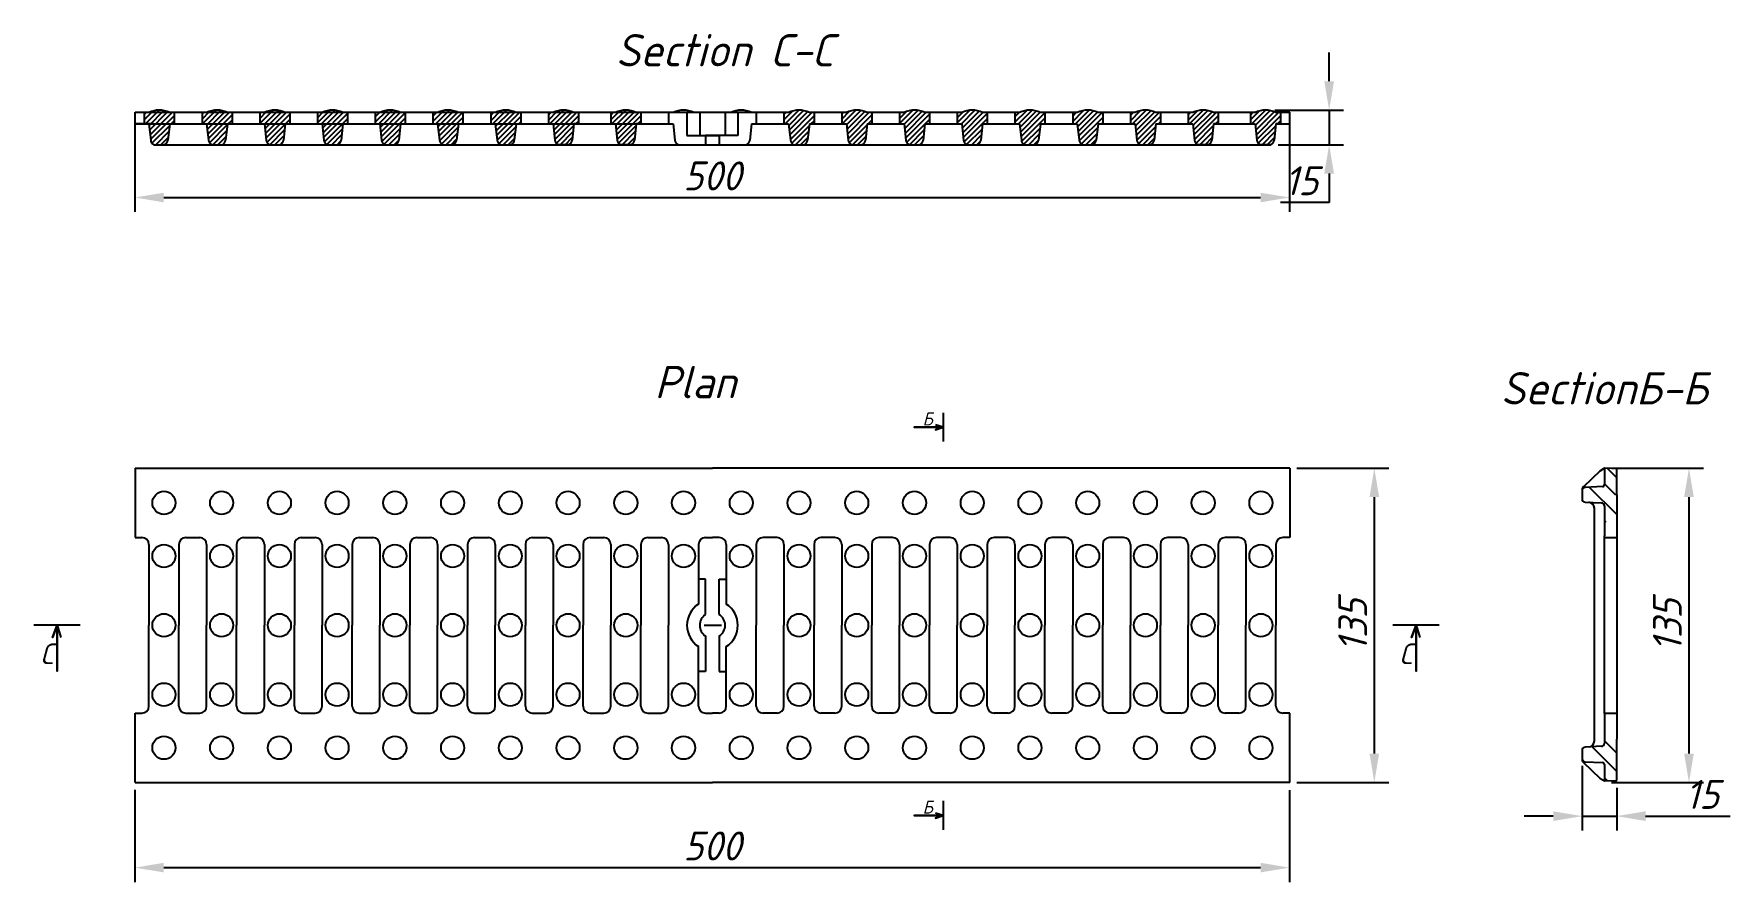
# Model space of a CAD drawing. Header units: millimetres. Extents: x 29006 to 29645, y 5570 to 5801.
# Drawn here: x 29330.8 to 29477.7, y 5726.1 to 5799.5 of the extents above; entities that cross this region are included whole.
import ezdxf

# ---------------------------------------------------------------- set-up
doc = ezdxf.new("R2010")
doc.units = ezdxf.units.MM
doc.styles.add('GOST-2.304_Type-B_italic', font='')
doc.styles.get('GOST-2.304_Type-B_italic').set_extended_font_data('GOST Common', italic=True)
doc.dimstyles.new('ISO-25', dxfattribs={"dimtxt": 2.5, "dimasz": 2.5, "dimexe": 1.25, "dimexo": 0.625, "dimtad": 1, "dimtoh": 1, "dimtxsty": 'GOST-2.304_Type-B_italic', "dimcen": 2.5, "dimadec": 0, "dimazin": 0, "dimtfac": 1, "dimtmove": 0, "dimatfit": 3, "dimfxl": 1, "dimarcsym": 0})

# ---------------------------------------------------------------- blocks, each defined once
blk = doc.blocks.new('*D17')
at = {"color": 0, "lineweight": -2, "transparency": 16777216}
for p, q in [((29339.55, 5734.05), (29339.55, 5726.06)), ((29439.53, 5734.01), (29439.53, 5726.06)), ((29342.05, 5727.31), (29437.03, 5727.31))]:
    blk.add_line(p, q, dxfattribs=at)
at = {"color": 0, "transparency": 16777216}
for points in [[(29342.05, 5727.73), (29342.05, 5726.9), (29339.55, 5727.31)], [(29437.03, 5727.73), (29437.03, 5726.9), (29439.53, 5727.31)]]:
    blk.add_solid(points, dxfattribs=at)
at = {"layer": 'Defpoints', "color": 0, "transparency": 16777216}
for p in [(29339.55, 5734.68), (29439.53, 5734.63), (29439.53, 5727.31)]:
    blk.add_point(p, dxfattribs=at)
at = {"color": 0, "transparency": 16777216, "insert": (29389.54, 5729.19), "char_height": 2.5, "attachment_point": 5, "style": 'GOST-2.304_Type-B_italic'}
blk.add_mtext('500', dxfattribs=at)
blk = doc.blocks.new('*D18')
at = {"color": 0, "lineweight": -2, "transparency": 16777216}
for p, q in [((29339.55, 5792.06), (29339.55, 5784.07)), ((29439.53, 5792.01), (29439.53, 5784.07)), ((29342.05, 5785.32), (29437.03, 5785.32))]:
    blk.add_line(p, q, dxfattribs=at)
at = {"color": 0, "transparency": 16777216}
for points in [[(29342.05, 5785.73), (29342.05, 5784.9), (29339.55, 5785.32)], [(29437.03, 5785.73), (29437.03, 5784.9), (29439.53, 5785.32)]]:
    blk.add_solid(points, dxfattribs=at)
at = {"layer": 'Defpoints', "color": 0, "transparency": 16777216}
for p in [(29339.55, 5792.68), (29439.53, 5792.64), (29439.53, 5785.32)]:
    blk.add_point(p, dxfattribs=at)
at = {"color": 0, "transparency": 16777216, "insert": (29389.54, 5787.19), "char_height": 2.5, "attachment_point": 5, "style": 'GOST-2.304_Type-B_italic'}
blk.add_mtext('500', dxfattribs=at)
blk = doc.blocks.new('*D39')
at = {"color": 0, "lineweight": -2, "transparency": 16777216}
for p, q in [((29440.18, 5761.89), (29448.13, 5761.89)), ((29446.88, 5759.39), (29446.88, 5737.19)), ((29440.18, 5734.69), (29448.13, 5734.69))]:
    blk.add_line(p, q, dxfattribs=at)
at = {"color": 0, "transparency": 16777216}
for points in [[(29446.47, 5759.39), (29447.3, 5759.39), (29446.88, 5761.89)], [(29446.47, 5737.19), (29447.3, 5737.19), (29446.88, 5734.69)]]:
    blk.add_solid(points, dxfattribs=at)
at = {"layer": 'Defpoints', "color": 0, "transparency": 16777216}
for p in [(29439.56, 5761.89), (29439.56, 5734.69), (29446.88, 5734.69)]:
    blk.add_point(p, dxfattribs=at)
at = {"color": 0, "transparency": 16777216, "insert": (29445.01, 5748.29), "char_height": 2.5, "attachment_point": 5, "rotation": 90, "style": 'GOST-2.304_Type-B_italic'}
blk.add_mtext('135', dxfattribs=at)
blk = doc.blocks.new('*D19')
at = {"color": 0, "lineweight": -2, "transparency": 16777216}
for p, q in [((29467.43, 5761.89), (29475.38, 5761.89)), ((29474.13, 5759.39), (29474.13, 5737.19)), ((29467.43, 5734.69), (29475.38, 5734.69))]:
    blk.add_line(p, q, dxfattribs=at)
at = {"color": 0, "transparency": 16777216}
for points in [[(29473.71, 5759.39), (29474.55, 5759.39), (29474.13, 5761.89)], [(29473.71, 5737.19), (29474.55, 5737.19), (29474.13, 5734.69)]]:
    blk.add_solid(points, dxfattribs=at)
at = {"layer": 'Defpoints', "color": 0, "transparency": 16777216}
for p in [(29466.81, 5761.89), (29466.81, 5734.69), (29474.13, 5734.69)]:
    blk.add_point(p, dxfattribs=at)
at = {"color": 0, "transparency": 16777216, "insert": (29472.26, 5748.29), "char_height": 2.5, "attachment_point": 5, "rotation": 90, "style": 'GOST-2.304_Type-B_italic'}
blk.add_mtext('135', dxfattribs=at)
blk = doc.blocks.new('*D40')
at = {"color": 0, "lineweight": -2, "transparency": 16777216}
for p, q in [((29464.87, 5736.12), (29464.87, 5730.52)), ((29467.87, 5734.22), (29467.87, 5730.52)), ((29462.37, 5731.77), (29459.87, 5731.77)), ((29464.87, 5731.77), (29467.87, 5731.77)), ((29470.37, 5731.77), (29477.69, 5731.77))]:
    blk.add_line(p, q, dxfattribs=at)
at = {"color": 0, "transparency": 16777216}
for points in [[(29462.37, 5732.19), (29462.37, 5731.35), (29464.87, 5731.77)], [(29470.37, 5732.19), (29470.37, 5731.35), (29467.87, 5731.77)]]:
    blk.add_solid(points, dxfattribs=at)
at = {"layer": 'Defpoints', "color": 0, "transparency": 16777216}
for p in [(29464.87, 5736.75), (29467.87, 5734.85), (29467.87, 5731.77)]:
    blk.add_point(p, dxfattribs=at)
at = {"color": 0, "transparency": 16777216, "insert": (29475.28, 5733.65), "char_height": 2.5, "attachment_point": 5, "style": 'GOST-2.304_Type-B_italic'}
blk.add_mtext('15', dxfattribs=at)
blk = doc.blocks.new('*D41')
at = {"color": 0, "lineweight": -2, "transparency": 16777216}
for p, q in [((29442.97, 5795.38), (29442.97, 5797.88)), ((29438.26, 5792.88), (29444.22, 5792.88)), ((29442.97, 5792.88), (29442.97, 5789.89)), ((29438.55, 5789.89), (29444.22, 5789.89)), ((29442.97, 5787.39), (29442.97, 5784.89)), ((29442.97, 5784.89), (29438.77, 5784.89))]:
    blk.add_line(p, q, dxfattribs=at)
at = {"color": 0, "transparency": 16777216}
for points in [[(29442.55, 5795.38), (29443.39, 5795.38), (29442.97, 5792.88)], [(29442.55, 5787.39), (29443.39, 5787.39), (29442.97, 5789.89)]]:
    blk.add_solid(points, dxfattribs=at)
at = {"layer": 'Defpoints', "color": 0, "transparency": 16777216}
for p in [(29437.64, 5792.88), (29437.92, 5789.89), (29442.97, 5789.89)]:
    blk.add_point(p, dxfattribs=at)
at = {"color": 0, "transparency": 16777216, "insert": (29440.56, 5786.77), "char_height": 2.5, "attachment_point": 5, "style": 'GOST-2.304_Type-B_italic'}
blk.add_mtext('15', dxfattribs=at)

msp = doc.modelspace()

# ---------------------------------------------------------------- hatches: boundary and pattern name
h = msp.add_hatch()
h.set_pattern_fill('ANSI31', color=0, scale=0.1, style=0)
h.set_pattern_definition([(45, (29291.65884, 5764.4492), (-0.2245068, 0.2245068), [])])
h.paths.add_polyline_path([(29342.959, 5792.69), (29342.559, 5792.69, 0.2090709), (29340.759, 5792.69), (29340.359, 5792.69), (29340.359, 5791.69), (29340.759, 5791.69), (29340.915, 5790.285, 0.2859682), (29341.196, 5789.89), (29342.122, 5789.89, 0.2859682), (29342.403, 5790.285), (29342.559, 5791.69), (29342.959, 5791.69)])
h.paths.add_polyline_path([(29347.959, 5792.69), (29347.559, 5792.69, 0.2090709), (29345.759, 5792.69), (29345.359, 5792.69), (29345.359, 5791.69), (29345.759, 5791.69), (29345.915, 5790.285, 0.2859682), (29346.196, 5789.89), (29347.122, 5789.89, 0.2859682), (29347.403, 5790.285), (29347.559, 5791.69), (29347.959, 5791.69)])
h.paths.add_polyline_path([(29352.959, 5792.69), (29352.559, 5792.69, 0.2090709), (29350.759, 5792.69), (29350.359, 5792.69), (29350.359, 5791.69), (29350.759, 5791.69), (29350.915, 5790.285, 0.2859682), (29351.196, 5789.89), (29352.122, 5789.89, 0.2859682), (29352.403, 5790.285), (29352.559, 5791.69), (29352.959, 5791.69)])
h.paths.add_polyline_path([(29357.959, 5792.69), (29357.559, 5792.69, 0.2090709), (29355.759, 5792.69), (29355.359, 5792.69), (29355.359, 5791.69), (29355.759, 5791.69), (29355.915, 5790.285, 0.2859682), (29356.196, 5789.89), (29357.122, 5789.89, 0.2859682), (29357.403, 5790.285), (29357.559, 5791.69), (29357.959, 5791.69)])
h.paths.add_polyline_path([(29362.959, 5792.69), (29362.559, 5792.69, 0.2090709), (29360.759, 5792.69), (29360.359, 5792.69), (29360.359, 5791.69), (29360.759, 5791.69), (29360.915, 5790.285, 0.2859682), (29361.196, 5789.89), (29362.122, 5789.89, 0.2859682), (29362.403, 5790.285), (29362.559, 5791.69), (29362.959, 5791.69)])
h.paths.add_polyline_path([(29367.959, 5792.69), (29367.559, 5792.69, 0.2090709), (29365.759, 5792.69), (29365.359, 5792.69), (29365.359, 5791.69), (29365.759, 5791.69), (29365.915, 5790.285, 0.2859682), (29366.196, 5789.89), (29367.122, 5789.89, 0.2859682), (29367.403, 5790.285), (29367.559, 5791.69), (29367.959, 5791.69)])
h.paths.add_polyline_path([(29372.959, 5792.69), (29372.559, 5792.69, 0.2090709), (29370.759, 5792.69), (29370.359, 5792.69), (29370.359, 5791.69), (29370.759, 5791.69), (29370.915, 5790.285, 0.2859682), (29371.196, 5789.89), (29372.122, 5789.89, 0.2859682), (29372.403, 5790.285), (29372.559, 5791.69), (29372.959, 5791.69)])
h.paths.add_polyline_path([(29377.959, 5792.69), (29377.559, 5792.69, 0.2090709), (29375.759, 5792.69), (29375.359, 5792.69), (29375.359, 5791.69), (29375.759, 5791.69), (29375.915, 5790.285, 0.2859682), (29376.196, 5789.89), (29377.122, 5789.89, 0.2859682), (29377.403, 5790.285), (29377.559, 5791.69), (29377.959, 5791.69)])
h.paths.add_polyline_path([(29383.359, 5792.69), (29382.959, 5792.69, 0.2090709), (29381.159, 5792.69), (29380.759, 5792.69), (29380.759, 5791.69), (29381.159, 5791.69), (29381.315, 5790.285, 0.2859682), (29381.596, 5789.89), (29382.522, 5789.89, 0.2859682), (29382.803, 5790.285), (29382.959, 5791.69), (29383.359, 5791.69)])
h = msp.add_hatch()
h.set_pattern_fill('ANSI31', color=0, scale=0.1, style=0)
h.set_pattern_definition([(45, (29347.05892, 5764.4492), (-0.2245068, 0.2245068), [])])
h.paths.add_polyline_path([(29398.359, 5792.69), (29397.959, 5792.69, 0.2090709), (29396.159, 5792.69), (29395.759, 5792.69), (29395.759, 5791.69), (29396.159, 5791.69), (29396.315, 5790.285, 0.2859682), (29396.596, 5789.89), (29397.522, 5789.89, 0.2859682), (29397.803, 5790.285), (29397.959, 5791.69), (29398.359, 5791.69)])
h.paths.add_polyline_path([(29403.359, 5792.69), (29402.959, 5792.69, 0.2090709), (29401.159, 5792.69), (29400.759, 5792.69), (29400.759, 5791.69), (29401.159, 5791.69), (29401.315, 5790.285, 0.2859682), (29401.596, 5789.89), (29402.522, 5789.89, 0.2859682), (29402.803, 5790.285), (29402.959, 5791.69), (29403.359, 5791.69)])
h.paths.add_polyline_path([(29408.359, 5792.69), (29407.959, 5792.69, 0.2090709), (29406.159, 5792.69), (29405.759, 5792.69), (29405.759, 5791.69), (29406.159, 5791.69), (29406.315, 5790.285, 0.2859682), (29406.596, 5789.89), (29407.522, 5789.89, 0.2859682), (29407.803, 5790.285), (29407.959, 5791.69), (29408.359, 5791.69)])
h.paths.add_polyline_path([(29413.359, 5792.69), (29412.959, 5792.69, 0.2090709), (29411.159, 5792.69), (29410.759, 5792.69), (29410.759, 5791.69), (29411.159, 5791.69), (29411.315, 5790.285, 0.2859682), (29411.596, 5789.89), (29412.522, 5789.89, 0.2859682), (29412.803, 5790.285), (29412.959, 5791.69), (29413.359, 5791.69)])
h.paths.add_polyline_path([(29418.359, 5792.69), (29417.959, 5792.69, 0.2090709), (29416.159, 5792.69), (29415.759, 5792.69), (29415.759, 5791.69), (29416.159, 5791.69), (29416.315, 5790.285, 0.2859682), (29416.596, 5789.89), (29417.522, 5789.89, 0.2859682), (29417.803, 5790.285), (29417.959, 5791.69), (29418.359, 5791.69)])
h.paths.add_polyline_path([(29423.359, 5792.69), (29422.959, 5792.69, 0.2090709), (29421.159, 5792.69), (29420.759, 5792.69), (29420.759, 5791.69), (29421.159, 5791.69), (29421.315, 5790.285, 0.2859682), (29421.596, 5789.89), (29422.522, 5789.89, 0.2859682), (29422.803, 5790.285), (29422.959, 5791.69), (29423.359, 5791.69)])
h.paths.add_polyline_path([(29428.359, 5792.69), (29427.959, 5792.69, 0.2090709), (29426.159, 5792.69), (29425.759, 5792.69), (29425.759, 5791.69), (29426.159, 5791.69), (29426.315, 5790.285, 0.2859682), (29426.596, 5789.89), (29427.522, 5789.89, 0.2859682), (29427.803, 5790.285), (29427.959, 5791.69), (29428.359, 5791.69)])
h.paths.add_polyline_path([(29433.359, 5792.69), (29432.959, 5792.69, 0.2090709), (29431.159, 5792.69), (29430.759, 5792.69), (29430.759, 5791.69), (29431.159, 5791.69), (29431.315, 5790.285, 0.2859682), (29431.596, 5789.89), (29432.522, 5789.89, 0.2859682), (29432.803, 5790.285), (29432.959, 5791.69), (29433.359, 5791.69)])
h.paths.add_polyline_path([(29438.759, 5792.69), (29438.359, 5792.69, 0.2090709), (29436.559, 5792.69), (29436.159, 5792.69), (29436.159, 5791.69), (29436.559, 5791.69), (29436.715, 5790.285, 0.2859682), (29436.996, 5789.89), (29437.922, 5789.89, 0.2859682), (29438.203, 5790.285), (29438.359, 5791.69), (29438.759, 5791.69)])

# ---------------------------------------------------------------- linework, layer by layer
at = {"color": 0}
for p, q in [((29339.559, 5792.69), (29396.159, 5792.69)), ((29339.559, 5791.69), (29339.559, 5792.69)), ((29340.359, 5792.69), (29340.359, 5791.69)), ((29342.559, 5792.69), (29345.759, 5792.69)), ((29342.959, 5792.69), (29342.959, 5791.69)), ((29345.359, 5792.69), (29345.359, 5791.69)), ((29347.559, 5792.69), (29350.759, 5792.69)), ((29347.959, 5792.69), (29347.959, 5791.69)), ((29350.359, 5792.69), (29350.359, 5791.69)), ((29352.559, 5792.69), (29355.759, 5792.69)), ((29352.959, 5792.69), (29352.959, 5791.69)), ((29355.359, 5792.69), (29355.359, 5791.69)), ((29357.559, 5792.69), (29360.759, 5792.69)), ((29357.959, 5792.69), (29357.959, 5791.69)), ((29360.359, 5792.69), (29360.359, 5791.69)), ((29362.559, 5792.69), (29365.759, 5792.69)), ((29362.959, 5792.69), (29362.959, 5791.69)), ((29365.359, 5792.69), (29365.359, 5791.69)), ((29367.559, 5792.69), (29370.759, 5792.69)), ((29367.959, 5792.69), (29367.959, 5791.69)), ((29370.359, 5792.69), (29370.359, 5791.69)), ((29372.559, 5792.69), (29375.759, 5792.69)), ((29372.959, 5792.69), (29372.959, 5791.69)), ((29375.359, 5792.69), (29375.759, 5792.69)), ((29375.359, 5792.69), (29375.359, 5791.69)), ((29377.559, 5792.69), (29377.959, 5792.69)), ((29377.559, 5792.69), (29381.159, 5792.69)), ((29377.959, 5792.69), (29377.959, 5791.69)), ((29380.759, 5792.69), (29381.159, 5792.69)), ((29380.759, 5792.69), (29380.759, 5791.69)), ((29382.959, 5792.69), (29383.359, 5792.69)), ((29382.959, 5792.69), (29384.159, 5792.69)), ((29383.359, 5792.69), (29383.359, 5791.69)), ((29385.759, 5792.69), (29385.759, 5791.69)), ((29387.359, 5792.69), (29387.359, 5790.69)), ((29388.459, 5792.69), (29388.459, 5790.69)), ((29389.559, 5792.69), (29391.759, 5792.69)), ((29389.559, 5792.69), (29390.659, 5792.69)), ((29390.659, 5792.69), (29390.659, 5790.69)), ((29391.759, 5792.69), (29391.759, 5790.69)), ((29393.359, 5792.69), (29393.359, 5791.69)), ((29395.759, 5792.69), (29395.759, 5791.69)), ((29397.959, 5792.69), (29401.159, 5792.69)), ((29398.359, 5792.69), (29398.359, 5791.69)), ((29400.759, 5792.69), (29400.759, 5791.69)), ((29402.959, 5792.69), (29406.159, 5792.69)), ((29403.359, 5792.69), (29403.359, 5791.69)), ((29405.759, 5792.69), (29405.759, 5791.69)), ((29407.959, 5792.69), (29411.159, 5792.69)), ((29408.359, 5792.69), (29408.359, 5791.69)), ((29410.759, 5792.69), (29410.759, 5791.69)), ((29412.959, 5792.69), (29416.159, 5792.69)), ((29413.359, 5792.69), (29413.359, 5791.69)), ((29415.759, 5792.69), (29415.759, 5791.69)), ((29417.959, 5792.69), (29421.159, 5792.69)), ((29418.359, 5792.69), (29418.359, 5791.69)), ((29420.759, 5792.69), (29420.759, 5791.69)), ((29422.959, 5792.69), (29426.159, 5792.69)), ((29423.359, 5792.69), (29423.359, 5791.69)), ((29425.759, 5792.69), (29425.759, 5791.69)), ((29427.959, 5792.69), (29431.159, 5792.69)), ((29428.359, 5792.69), (29428.359, 5791.69)), ((29430.759, 5792.69), (29431.159, 5792.69)), ((29430.759, 5792.69), (29430.759, 5791.69)), ((29432.959, 5792.69), (29433.359, 5792.69)), ((29432.959, 5792.69), (29436.559, 5792.69)), ((29433.359, 5792.69), (29433.359, 5791.69)), ((29436.159, 5792.69), (29436.559, 5792.69)), ((29436.159, 5792.69), (29436.159, 5791.69)), ((29438.359, 5792.69), (29438.759, 5792.69)), ((29438.359, 5792.69), (29439.559, 5792.69)), ((29438.759, 5792.69), (29438.759, 5791.69)), ((29439.559, 5791.69), (29439.559, 5792.69)), ((29341.159, 5791.69), (29339.559, 5791.69)), ((29339.559, 5791.69), (29386.159, 5791.69)), ((29340.759, 5791.69), (29340.915, 5790.285)), ((29342.559, 5791.69), (29342.403, 5790.285)), ((29342.559, 5791.69), (29345.759, 5791.69)), ((29345.759, 5791.69), (29345.915, 5790.285)), ((29347.559, 5791.69), (29347.403, 5790.285)), ((29347.559, 5791.69), (29350.759, 5791.69)), ((29350.759, 5791.69), (29350.915, 5790.285)), ((29352.559, 5791.69), (29352.403, 5790.285)), ((29352.559, 5791.69), (29355.759, 5791.69)), ((29355.759, 5791.69), (29355.915, 5790.285)), ((29357.559, 5791.69), (29357.403, 5790.285)), ((29357.559, 5791.69), (29360.759, 5791.69)), ((29360.759, 5791.69), (29360.915, 5790.285)), ((29362.559, 5791.69), (29362.403, 5790.285)), ((29362.559, 5791.69), (29365.759, 5791.69)), ((29365.759, 5791.69), (29365.915, 5790.285)), ((29367.559, 5791.69), (29367.403, 5790.285)), ((29367.559, 5791.69), (29370.759, 5791.69)), ((29370.759, 5791.69), (29370.915, 5790.285)), ((29372.559, 5791.69), (29372.403, 5790.285)), ((29372.559, 5791.69), (29375.759, 5791.69)), ((29375.359, 5791.69), (29375.759, 5791.69)), ((29375.759, 5791.69), (29375.915, 5790.285)), ((29377.559, 5791.69), (29377.403, 5790.285)), ((29377.959, 5791.69), (29377.559, 5791.69)), ((29377.559, 5791.69), (29381.159, 5791.69)), ((29380.759, 5791.69), (29381.159, 5791.69)), ((29381.159, 5791.69), (29381.315, 5790.285)), ((29382.959, 5791.69), (29382.803, 5790.285)), ((29383.359, 5791.69), (29382.959, 5791.69)), ((29382.959, 5791.69), (29384.159, 5791.69)), ((29386.159, 5791.69), (29386.315, 5790.285)), ((29387.359, 5790.69), (29389.559, 5790.69)), ((29388.959, 5790.69), (29388.959, 5789.89)), ((29389.559, 5790.69), (29388.959, 5790.69)), ((29391.759, 5790.69), (29389.559, 5790.69)), ((29389.559, 5790.69), (29390.159, 5790.69)), ((29390.159, 5790.69), (29390.159, 5789.89)), ((29392.959, 5791.69), (29392.803, 5790.285)), ((29392.959, 5791.69), (29396.159, 5791.69)), ((29396.159, 5791.69), (29396.315, 5790.285)), ((29397.959, 5791.69), (29397.803, 5790.285)), ((29397.959, 5791.69), (29401.159, 5791.69)), ((29401.159, 5791.69), (29401.315, 5790.285)), ((29402.959, 5791.69), (29402.803, 5790.285)), ((29402.959, 5791.69), (29406.159, 5791.69)), ((29406.159, 5791.69), (29406.315, 5790.285)), ((29407.959, 5791.69), (29407.803, 5790.285)), ((29407.959, 5791.69), (29411.159, 5791.69)), ((29411.159, 5791.69), (29411.315, 5790.285)), ((29412.959, 5791.69), (29412.803, 5790.285)), ((29412.959, 5791.69), (29416.159, 5791.69)), ((29416.159, 5791.69), (29416.315, 5790.285)), ((29417.959, 5791.69), (29417.803, 5790.285)), ((29417.959, 5791.69), (29421.159, 5791.69)), ((29421.159, 5791.69), (29421.315, 5790.285)), ((29422.959, 5791.69), (29422.803, 5790.285)), ((29422.959, 5791.69), (29426.159, 5791.69)), ((29426.159, 5791.69), (29426.315, 5790.285)), ((29427.959, 5791.69), (29427.803, 5790.285)), ((29427.959, 5791.69), (29431.159, 5791.69)), ((29430.759, 5791.69), (29431.159, 5791.69)), ((29431.159, 5791.69), (29431.315, 5790.285)), ((29432.959, 5791.69), (29432.803, 5790.285)), ((29433.359, 5791.69), (29432.959, 5791.69)), ((29432.959, 5791.69), (29436.559, 5791.69)), ((29436.159, 5791.69), (29436.559, 5791.69)), ((29436.559, 5791.69), (29436.715, 5790.285)), ((29438.359, 5791.69), (29438.203, 5790.285)), ((29438.759, 5791.69), (29438.359, 5791.69)), ((29438.359, 5791.69), (29439.559, 5791.69)), ((29341.196, 5789.89), (29437.922, 5789.89)), ((29377.359, 5789.89), (29375.959, 5789.89)), ((29382.522, 5789.89), (29381.359, 5789.89)), ((29432.759, 5789.89), (29431.359, 5789.89)), ((29437.922, 5789.89), (29436.759, 5789.89)), ((29339.559, 5761.887), (29339.559, 5755.887)), ((29339.559, 5761.887), (29389.559, 5761.887)), ((29439.559, 5761.887), (29389.559, 5761.887)), ((29439.559, 5761.887), (29439.559, 5755.887)), ((29466.409, 5761.635), (29464.996, 5760.284)), ((29466.807, 5761.887), (29466.409, 5761.635)), ((29467.869, 5761.85), (29466.807, 5761.887)), ((29466.807, 5761.887), (29466.807, 5760.469)), ((29467.869, 5759.57), (29467.869, 5761.85)), ((29464.873, 5759.949), (29464.873, 5759.223)), ((29466.636, 5760.292), (29465.129, 5760.215)), ((29467.869, 5759.57), (29467.869, 5757.111)), ((29465.129, 5758.958), (29466.551, 5758.883)), ((29465.934, 5758.417), (29465.934, 5738.282)), ((29466.807, 5758.618), (29466.807, 5757.234)), ((29466.807, 5757.234), (29466.807, 5756.047)), ((29467.869, 5757.111), (29467.869, 5756.047)), ((29339.559, 5755.887), (29340.159, 5755.887)), ((29340.759, 5755.287), (29340.759, 5748.287)), ((29343.359, 5755.287), (29343.359, 5748.287)), ((29343.959, 5755.887), (29345.159, 5755.887)), ((29345.759, 5755.287), (29345.759, 5748.287)), ((29348.359, 5755.287), (29348.359, 5748.287)), ((29348.959, 5755.887), (29350.159, 5755.887)), ((29350.759, 5755.287), (29350.759, 5748.287)), ((29353.359, 5755.287), (29353.359, 5748.287)), ((29353.959, 5755.887), (29355.159, 5755.887)), ((29355.759, 5755.287), (29355.759, 5748.287)), ((29358.359, 5755.287), (29358.359, 5748.287)), ((29358.959, 5755.887), (29360.159, 5755.887)), ((29360.759, 5755.287), (29360.759, 5748.287)), ((29363.359, 5755.287), (29363.359, 5748.287)), ((29363.959, 5755.887), (29365.159, 5755.887)), ((29365.759, 5755.287), (29365.759, 5748.287)), ((29368.359, 5755.287), (29368.359, 5748.287)), ((29368.959, 5755.887), (29370.159, 5755.887)), ((29370.759, 5755.287), (29370.759, 5748.287)), ((29373.359, 5755.287), (29373.359, 5748.287)), ((29373.959, 5755.887), (29375.159, 5755.887)), ((29375.759, 5755.287), (29375.759, 5748.287)), ((29378.359, 5755.287), (29378.359, 5748.287)), ((29378.959, 5755.887), (29380.159, 5755.887)), ((29380.759, 5755.287), (29380.759, 5748.287)), ((29383.359, 5755.287), (29383.359, 5748.287)), ((29383.959, 5755.887), (29385.159, 5755.887)), ((29385.759, 5755.287), (29385.759, 5748.287)), ((29388.359, 5755.287), (29388.359, 5750.131)), ((29388.959, 5755.887), (29389.559, 5755.887)), ((29390.159, 5755.887), (29389.559, 5755.887)), ((29390.759, 5755.287), (29390.759, 5750.131)), ((29393.359, 5755.287), (29393.359, 5748.287)), ((29395.159, 5755.887), (29393.959, 5755.887)), ((29395.759, 5755.287), (29395.759, 5748.287)), ((29398.359, 5755.287), (29398.359, 5748.287)), ((29400.159, 5755.887), (29398.959, 5755.887)), ((29400.759, 5755.287), (29400.759, 5748.287)), ((29403.359, 5755.287), (29403.359, 5748.287)), ((29405.159, 5755.887), (29403.959, 5755.887)), ((29405.759, 5755.287), (29405.759, 5748.287)), ((29408.359, 5755.287), (29408.359, 5748.287)), ((29410.159, 5755.887), (29408.959, 5755.887)), ((29410.759, 5755.287), (29410.759, 5748.287)), ((29413.359, 5755.287), (29413.359, 5748.287)), ((29415.159, 5755.887), (29413.959, 5755.887)), ((29415.759, 5755.287), (29415.759, 5748.287)), ((29418.359, 5755.287), (29418.359, 5748.287)), ((29420.159, 5755.887), (29418.959, 5755.887)), ((29420.759, 5755.287), (29420.759, 5748.287)), ((29423.359, 5755.287), (29423.359, 5748.287)), ((29425.159, 5755.887), (29423.959, 5755.887)), ((29425.759, 5755.287), (29425.759, 5748.287)), ((29428.359, 5755.287), (29428.359, 5748.287)), ((29430.159, 5755.887), (29428.959, 5755.887)), ((29430.759, 5755.287), (29430.759, 5748.287)), ((29433.359, 5755.287), (29433.359, 5748.287)), ((29435.159, 5755.887), (29433.959, 5755.887)), ((29435.759, 5755.287), (29435.759, 5748.287)), ((29438.359, 5755.287), (29438.359, 5748.287)), ((29439.559, 5755.887), (29438.959, 5755.887)), ((29466.807, 5740.652), (29466.807, 5756.047)), ((29466.807, 5755.887), (29467.869, 5755.887)), ((29467.869, 5756.047), (29467.869, 5752.19)), ((29388.959, 5752.287), (29388.359, 5752.287)), ((29388.959, 5749.209), (29388.959, 5752.287)), ((29390.159, 5749.209), (29390.159, 5752.287)), ((29390.159, 5752.287), (29390.759, 5752.287)), ((29467.869, 5752.19), (29467.869, 5749.105)), ((29340.759, 5741.287), (29340.759, 5748.287)), ((29343.359, 5741.287), (29343.359, 5748.287)), ((29345.759, 5741.287), (29345.759, 5748.287)), ((29348.359, 5741.287), (29348.359, 5748.287)), ((29350.759, 5741.287), (29350.759, 5748.287)), ((29353.359, 5741.287), (29353.359, 5748.287)), ((29355.759, 5741.287), (29355.759, 5748.287)), ((29358.359, 5741.287), (29358.359, 5748.287)), ((29360.759, 5741.287), (29360.759, 5748.287)), ((29363.359, 5741.287), (29363.359, 5748.287)), ((29365.759, 5741.287), (29365.759, 5748.287)), ((29368.359, 5741.287), (29368.359, 5748.287)), ((29370.759, 5741.287), (29370.759, 5748.287)), ((29373.359, 5741.287), (29373.359, 5748.287)), ((29375.759, 5741.287), (29375.759, 5748.287)), ((29378.359, 5741.287), (29378.359, 5748.287)), ((29380.759, 5741.287), (29380.759, 5748.287)), ((29383.359, 5741.287), (29383.359, 5748.287)), ((29385.759, 5741.287), (29385.759, 5748.287)), ((29393.359, 5741.287), (29393.359, 5748.287)), ((29395.759, 5741.287), (29395.759, 5748.287)), ((29398.359, 5741.287), (29398.359, 5748.287)), ((29400.759, 5741.287), (29400.759, 5748.287)), ((29403.359, 5741.287), (29403.359, 5748.287)), ((29405.759, 5741.287), (29405.759, 5748.287)), ((29408.359, 5741.287), (29408.359, 5748.287)), ((29410.759, 5741.287), (29410.759, 5748.287)), ((29413.359, 5741.287), (29413.359, 5748.287)), ((29415.759, 5741.287), (29415.759, 5748.287)), ((29418.359, 5741.287), (29418.359, 5748.287)), ((29420.759, 5741.287), (29420.759, 5748.287)), ((29423.359, 5741.287), (29423.359, 5748.287)), ((29425.759, 5741.287), (29425.759, 5748.287)), ((29428.359, 5741.287), (29428.359, 5748.287)), ((29430.759, 5741.287), (29430.759, 5748.287)), ((29433.359, 5741.287), (29433.359, 5748.287)), ((29435.759, 5741.287), (29435.759, 5748.287)), ((29438.359, 5741.287), (29438.359, 5748.287)), ((29467.869, 5749.105), (29467.869, 5743.168)), ((29388.359, 5741.287), (29388.359, 5746.443)), ((29388.959, 5747.365), (29388.959, 5744.287)), ((29390.159, 5747.365), (29390.159, 5744.287)), ((29390.759, 5741.287), (29390.759, 5746.443)), ((29388.959, 5744.287), (29388.359, 5744.287)), ((29390.159, 5744.287), (29390.759, 5744.287)), ((29467.869, 5743.168), (29467.869, 5738.441)), ((29339.559, 5740.687), (29340.159, 5740.687)), ((29339.559, 5734.687), (29339.559, 5740.687)), ((29343.959, 5740.687), (29345.159, 5740.687)), ((29348.959, 5740.687), (29350.159, 5740.687)), ((29353.959, 5740.687), (29355.159, 5740.687)), ((29358.959, 5740.687), (29360.159, 5740.687)), ((29363.959, 5740.687), (29365.159, 5740.687)), ((29368.959, 5740.687), (29370.159, 5740.687)), ((29373.959, 5740.687), (29375.159, 5740.687)), ((29378.959, 5740.687), (29380.159, 5740.687)), ((29383.959, 5740.687), (29385.159, 5740.687)), ((29388.959, 5740.687), (29389.559, 5740.687)), ((29390.159, 5740.687), (29389.559, 5740.687)), ((29395.159, 5740.687), (29393.959, 5740.687)), ((29400.159, 5740.687), (29398.959, 5740.687)), ((29405.159, 5740.687), (29403.959, 5740.687)), ((29410.159, 5740.687), (29408.959, 5740.687)), ((29415.159, 5740.687), (29413.959, 5740.687)), ((29420.159, 5740.687), (29418.959, 5740.687)), ((29425.159, 5740.687), (29423.959, 5740.687)), ((29430.159, 5740.687), (29428.959, 5740.687)), ((29435.159, 5740.687), (29433.959, 5740.687)), ((29439.559, 5740.687), (29438.959, 5740.687)), ((29439.559, 5734.687), (29439.559, 5740.687)), ((29466.807, 5740.687), (29467.869, 5740.687)), ((29466.807, 5740.652), (29466.807, 5739.465)), ((29466.807, 5739.465), (29466.807, 5738.081)), ((29464.873, 5737.476), (29464.873, 5736.75)), ((29466.551, 5737.816), (29465.129, 5737.741)), ((29467.869, 5734.85), (29467.869, 5738.441)), ((29464.873, 5736.75), (29464.873, 5736.64)), ((29464.996, 5736.415), (29466.409, 5735.064)), ((29465.125, 5736.46), (29466.636, 5736.407)), ((29466.807, 5736.23), (29466.807, 5734.812)), ((29339.559, 5734.687), (29389.559, 5734.687)), ((29439.559, 5734.687), (29389.559, 5734.687)), ((29466.409, 5735.064), (29466.807, 5734.812)), ((29466.807, 5734.812), (29467.869, 5734.85))]:
    msp.add_line(p, q, dxfattribs=at)
at = {"color": 0, "linetype": 'Continuous'}
for p, q in [((29467.043, 5761.878), (29467.869, 5761.052)), ((29465.491, 5760.252), (29467.869, 5757.874)), ((29466.807, 5760.525), (29467.762, 5759.57)), ((29466.807, 5757.347), (29466.924, 5757.23)), ((29388.84, 5748.293), (29390.34, 5748.293)), ((29465.709, 5737.787), (29467.869, 5735.627)), ((29466.807, 5738.278), (29467.869, 5737.216)), ((29466.807, 5735.099), (29467.084, 5734.822))]:
    msp.add_line(p, q, dxfattribs=at)
at = {"color": 0, "linetype": 'ByBlock'}
for points in [[(29409.546, 5766.688), (29409.546, 5765.438), (29407.046, 5765.438), (29409.546, 5765.438), (29408.865, 5765.197), (29409.546, 5765.438), (29408.865, 5765.641)], [(29409.546, 5766.688), (29409.546, 5764.188)], [(29334.802, 5748.313), (29330.802, 5748.313)], [(29334.802, 5748.313), (29332.802, 5748.313), (29332.802, 5744.313), (29332.802, 5748.313), (29332.416, 5747.223), (29332.802, 5748.313), (29333.128, 5747.223)], [(29452.497, 5748.313), (29448.497, 5748.313)], [(29452.497, 5748.313), (29450.497, 5748.313), (29450.497, 5744.313), (29450.497, 5748.313), (29450.111, 5747.223), (29450.497, 5748.313), (29450.822, 5747.223)], [(29409.546, 5733.083), (29409.546, 5731.833), (29407.046, 5731.833), (29409.546, 5731.833), (29408.865, 5731.592), (29409.546, 5731.833), (29408.865, 5732.037)], [(29409.546, 5733.083), (29409.546, 5730.583)]]:
    msp.add_lwpolyline(points, dxfattribs=at)
at = {"color": 0}
for centre in [(29342.059, 5758.887), (29347.059, 5758.887), (29352.059, 5758.887), (29357.059, 5758.887), (29362.059, 5758.887), (29367.059, 5758.887), (29372.059, 5758.887), (29377.059, 5758.887), (29377.059, 5758.887), (29382.059, 5758.887), (29387.059, 5758.887), (29392.059, 5758.887), (29392.059, 5758.887), (29397.059, 5758.887), (29402.059, 5758.887), (29407.059, 5758.887), (29407.059, 5758.887), (29412.059, 5758.887), (29417.059, 5758.887), (29422.059, 5758.887), (29427.059, 5758.887), (29432.059, 5758.887), (29437.059, 5758.887), (29342.059, 5754.287), (29347.059, 5754.287), (29352.059, 5754.287), (29357.059, 5754.287), (29362.059, 5754.287), (29367.059, 5754.287), (29372.059, 5754.287), (29377.059, 5754.287), (29382.059, 5754.287), (29387.059, 5754.287), (29392.059, 5754.287), (29397.059, 5754.287), (29402.059, 5754.287), (29407.059, 5754.287), (29412.059, 5754.287), (29417.059, 5754.287), (29422.059, 5754.287), (29427.059, 5754.287), (29432.059, 5754.287), (29437.059, 5754.287), (29342.059, 5748.287), (29347.059, 5748.287), (29352.059, 5748.287), (29357.059, 5748.287), (29362.059, 5748.287), (29367.059, 5748.287), (29372.059, 5748.287), (29377.059, 5748.287), (29382.059, 5748.287), (29397.059, 5748.287), (29402.059, 5748.287), (29407.059, 5748.287), (29412.059, 5748.287), (29417.059, 5748.287), (29422.059, 5748.287), (29427.059, 5748.287), (29432.059, 5748.287), (29437.059, 5748.287), (29342.059, 5742.287), (29347.059, 5742.287), (29352.059, 5742.287), (29357.059, 5742.287), (29362.059, 5742.287), (29367.059, 5742.287), (29372.059, 5742.287), (29377.059, 5742.287), (29382.059, 5742.287), (29387.059, 5742.287), (29392.059, 5742.287), (29397.059, 5742.287), (29402.059, 5742.287), (29407.059, 5742.287), (29412.059, 5742.287), (29417.059, 5742.287), (29422.059, 5742.287), (29427.059, 5742.287), (29432.059, 5742.287), (29437.059, 5742.287), (29342.059, 5737.687), (29347.059, 5737.687), (29352.059, 5737.687), (29357.059, 5737.687), (29362.059, 5737.687), (29367.059, 5737.687), (29372.059, 5737.687), (29377.059, 5737.687), (29382.059, 5737.687), (29387.059, 5737.687), (29392.059, 5737.687), (29392.059, 5737.687), (29397.059, 5737.687), (29402.059, 5737.687), (29407.059, 5737.687), (29407.059, 5737.687), (29412.059, 5737.687), (29417.059, 5737.687), (29422.059, 5737.687), (29422.059, 5737.687), (29427.059, 5737.687), (29432.059, 5737.687), (29437.059, 5737.687)]:
    msp.add_circle(centre, 1, dxfattribs=at)
for centre, radius, start, end in [((29341.659, 5790.632), 2.246, 66.38243, 113.61757), ((29341.659, 5790.632), 2.246, 66.38243, 113.61757), ((29346.659, 5790.632), 2.246, 66.38243, 113.61757), ((29351.659, 5790.632), 2.246, 66.38243, 113.61757), ((29356.659, 5790.632), 2.246, 66.38243, 113.61757), ((29361.659, 5790.632), 2.246, 66.38243, 113.61757), ((29366.659, 5790.632), 2.246, 66.38243, 113.61757), ((29371.659, 5790.632), 2.246, 66.38243, 113.61757), ((29376.659, 5790.632), 2.246, 66.38243, 113.61757), ((29382.059, 5790.632), 2.246, 66.38243, 113.61757), ((29382.059, 5790.632), 2.246, 66.38243, 113.61757), ((29387.059, 5790.632), 2.246, 66.38243, 113.61757), ((29387.059, 5790.632), 2.246, 66.38243, 113.61757), ((29392.059, 5790.632), 2.246, 66.38243, 113.61757), ((29392.059, 5790.632), 2.246, 66.38243, 113.61757), ((29397.059, 5790.632), 2.246, 66.38243, 113.61757), ((29402.059, 5790.632), 2.246, 66.38243, 113.61757), ((29407.059, 5790.632), 2.246, 66.38243, 113.61757), ((29412.059, 5790.632), 2.246, 66.38243, 113.61757), ((29417.059, 5790.632), 2.246, 66.38243, 113.61757), ((29422.059, 5790.632), 2.246, 66.38243, 113.61757), ((29427.059, 5790.632), 2.246, 66.38243, 113.61757), ((29432.059, 5790.632), 2.246, 66.38243, 113.61757), ((29437.459, 5790.632), 2.246, 66.38243, 113.61757), ((29341.372, 5790.313), 0.458, 183.51798, 247.35336), ((29341.946, 5790.313), 0.458, 292.64664, 356.48202), ((29346.372, 5790.313), 0.458, 183.51798, 247.35336), ((29346.946, 5790.313), 0.458, 292.64664, 356.48202), ((29351.372, 5790.313), 0.458, 183.51798, 247.35336), ((29351.946, 5790.313), 0.458, 292.64664, 356.48202), ((29356.372, 5790.313), 0.458, 183.51798, 247.35336), ((29356.946, 5790.313), 0.458, 292.64664, 356.48202), ((29361.372, 5790.313), 0.458, 183.51798, 247.35336), ((29361.946, 5790.313), 0.458, 292.64664, 356.48202), ((29366.372, 5790.313), 0.458, 183.51798, 247.35336), ((29366.946, 5790.313), 0.458, 292.64664, 356.48202), ((29371.372, 5790.313), 0.458, 183.51798, 247.35336), ((29371.946, 5790.313), 0.458, 292.64664, 356.48202), ((29376.372, 5790.313), 0.458, 183.51798, 247.35336), ((29376.946, 5790.313), 0.458, 292.64664, 356.48202), ((29381.772, 5790.313), 0.458, 183.51798, 247.35336), ((29382.346, 5790.313), 0.458, 292.64664, 356.48202), ((29386.772, 5790.313), 0.458, 183.51798, 247.35336), ((29392.346, 5790.313), 0.458, 292.64664, 356.48202), ((29396.772, 5790.313), 0.458, 183.51798, 247.35336), ((29397.346, 5790.313), 0.458, 292.64664, 356.48202), ((29401.772, 5790.313), 0.458, 183.51798, 247.35336), ((29402.346, 5790.313), 0.458, 292.64664, 356.48202), ((29406.772, 5790.313), 0.458, 183.51798, 247.35336), ((29407.346, 5790.313), 0.458, 292.64664, 356.48202), ((29411.772, 5790.313), 0.458, 183.51798, 247.35336), ((29412.346, 5790.313), 0.458, 292.64664, 356.48202), ((29416.772, 5790.313), 0.458, 183.51798, 247.35336), ((29417.346, 5790.313), 0.458, 292.64664, 356.48202), ((29421.772, 5790.313), 0.458, 183.51798, 247.35336), ((29422.346, 5790.313), 0.458, 292.64664, 356.48202), ((29426.772, 5790.313), 0.458, 183.51798, 247.35336), ((29427.346, 5790.313), 0.458, 292.64664, 356.48202), ((29431.772, 5790.313), 0.458, 183.51798, 247.35336), ((29432.346, 5790.313), 0.458, 292.64664, 356.48202), ((29437.172, 5790.313), 0.458, 183.51798, 247.35336), ((29437.746, 5790.313), 0.458, 292.64664, 356.48202), ((29465.138, 5760.059), 0.265, 122.34744, 180), ((29465.138, 5759.949), 0.265, 92, 180), ((29466.63, 5760.469), 0.177, 272, 0), ((29465.138, 5759.223), 0.265, 180, 268), ((29465.404, 5758.417), 0.531, 0, 88), ((29466.542, 5758.618), 0.265, 0, 88), ((29340.159, 5755.287), 0.6, 0, 90), ((29343.959, 5755.287), 0.6, 90, 180), ((29345.159, 5755.287), 0.6, 0, 90), ((29348.959, 5755.287), 0.6, 90, 180), ((29350.159, 5755.287), 0.6, 0, 90), ((29353.959, 5755.287), 0.6, 90, 180), ((29355.159, 5755.287), 0.6, 0, 90), ((29358.959, 5755.287), 0.6, 90, 180), ((29360.159, 5755.287), 0.6, 0, 90), ((29363.959, 5755.287), 0.6, 90, 180), ((29365.159, 5755.287), 0.6, 0, 90), ((29368.959, 5755.287), 0.6, 90, 180), ((29370.159, 5755.287), 0.6, 0, 90), ((29373.959, 5755.287), 0.6, 90, 180), ((29375.159, 5755.287), 0.6, 0, 90), ((29378.959, 5755.287), 0.6, 90, 180), ((29380.159, 5755.287), 0.6, 0, 90), ((29383.959, 5755.287), 0.6, 90, 180), ((29385.159, 5755.287), 0.6, 0, 90), ((29388.959, 5755.287), 0.6, 90, 180), ((29390.159, 5755.287), 0.6, 0, 90), ((29393.959, 5755.287), 0.6, 90, 180), ((29395.159, 5755.287), 0.6, 0, 90), ((29398.959, 5755.287), 0.6, 90, 180), ((29400.159, 5755.287), 0.6, 0, 90), ((29403.959, 5755.287), 0.6, 90, 180), ((29405.159, 5755.287), 0.6, 0, 90), ((29408.959, 5755.287), 0.6, 90, 180), ((29410.159, 5755.287), 0.6, 0, 90), ((29413.959, 5755.287), 0.6, 90, 180), ((29415.159, 5755.287), 0.6, 0, 90), ((29418.959, 5755.287), 0.6, 90, 180), ((29420.159, 5755.287), 0.6, 0, 90), ((29423.959, 5755.287), 0.6, 90, 180), ((29425.159, 5755.287), 0.6, 0, 90), ((29428.959, 5755.287), 0.6, 90, 180), ((29430.159, 5755.287), 0.6, 0, 90), ((29433.959, 5755.287), 0.6, 90, 180), ((29435.159, 5755.287), 0.6, 0, 90), ((29438.959, 5755.287), 0.6, 90, 180), ((29389.559, 5748.287), 2.2, 123.05573, 180), ((29389.559, 5748.287), 1.1, 123.05573, 180), ((29389.559, 5748.287), 1.1, 0, 56.94427), ((29389.559, 5748.287), 2.2, 0, 56.94427), ((29389.559, 5748.287), 2.2, 180, 236.94427), ((29389.559, 5748.287), 1.1, 180, 236.94427), ((29389.559, 5748.287), 1.1, 303.05573, 0), ((29389.559, 5748.287), 2.2, 303.05573, 0), ((29340.159, 5741.287), 0.6, 270, 0), ((29343.959, 5741.287), 0.6, 180, 270), ((29345.159, 5741.287), 0.6, 270, 0), ((29348.959, 5741.287), 0.6, 180, 270), ((29350.159, 5741.287), 0.6, 270, 0), ((29353.959, 5741.287), 0.6, 180, 270), ((29355.159, 5741.287), 0.6, 270, 0), ((29358.959, 5741.287), 0.6, 180, 270), ((29360.159, 5741.287), 0.6, 270, 0), ((29363.959, 5741.287), 0.6, 180, 270), ((29365.159, 5741.287), 0.6, 270, 0), ((29368.959, 5741.287), 0.6, 180, 270), ((29370.159, 5741.287), 0.6, 270, 0), ((29373.959, 5741.287), 0.6, 180, 270), ((29375.159, 5741.287), 0.6, 270, 0), ((29378.959, 5741.287), 0.6, 180, 270), ((29380.159, 5741.287), 0.6, 270, 0), ((29383.959, 5741.287), 0.6, 180, 270), ((29385.159, 5741.287), 0.6, 270, 0), ((29388.959, 5741.287), 0.6, 180, 270), ((29390.159, 5741.287), 0.6, 270, 0), ((29393.959, 5741.287), 0.6, 180, 270), ((29395.159, 5741.287), 0.6, 270, 0), ((29398.959, 5741.287), 0.6, 180, 270), ((29400.159, 5741.287), 0.6, 270, 0), ((29403.959, 5741.287), 0.6, 180, 270), ((29405.159, 5741.287), 0.6, 270, 0), ((29408.959, 5741.287), 0.6, 180, 270), ((29410.159, 5741.287), 0.6, 270, 0), ((29413.959, 5741.287), 0.6, 180, 270), ((29415.159, 5741.287), 0.6, 270, 0), ((29418.959, 5741.287), 0.6, 180, 270), ((29420.159, 5741.287), 0.6, 270, 0), ((29423.959, 5741.287), 0.6, 180, 270), ((29425.159, 5741.287), 0.6, 270, 0), ((29428.959, 5741.287), 0.6, 180, 270), ((29430.159, 5741.287), 0.6, 270, 0), ((29433.959, 5741.287), 0.6, 180, 270), ((29435.159, 5741.287), 0.6, 270, 0), ((29438.959, 5741.287), 0.6, 180, 270), ((29465.138, 5737.476), 0.265, 92, 180), ((29465.404, 5738.282), 0.531, 281.08352, 360), ((29466.542, 5738.081), 0.265, 272, 0), ((29465.19, 5736.771), 0.318, 183.76131, 258.33246), ((29465.138, 5736.64), 0.265, 180, 237.65256), ((29466.63, 5736.23), 0.177, 0, 88)]:
    msp.add_arc(centre, radius, start, end, dxfattribs=at)

# ---------------------------------------------------------------- texts
at = {"color": 0, "style": 'GOST-2.304_Type-B_italic'}
for s, insert, char_height, attachment_point in [('Section С-С', (29381.198, 5799.466), 2.8, 1), ('Plan', (29384.549, 5770.737), 2.8, 1), ('SectionБ-Б', (29457.843, 5770.207), 2.8, 1), (' Б', (29408.641, 5766.719), 1.125, 3), (' C', (29330.208, 5746.723), 1.8, 1), (' C', (29447.903, 5746.723), 1.8, 1), (' Б', (29408.641, 5733.115), 1.125, 3)]:
    msp.add_mtext_dynamic_manual_height_columns(s, width=21060, gutter_width=12.5, heights=[0], dxfattribs=dict(at, insert=insert, char_height=char_height, attachment_point=attachment_point))

# ---------------------------------------------------------------- dimensions: what is measured, and where the dimension line sits
at = {"color": 0}
for base, p1, p2, text, picture, middle in [((29442.97, 5789.89), (29437.636, 5792.878), (29437.922, 5789.89), '15', '*D41', (29440.559, 5786.765)), ((29446.882, 5734.687), (29439.559, 5761.887), (29439.559, 5734.687), '135', '*D39', (29445.007, 5748.287)), ((29474.13, 5734.687), (29466.807, 5761.887), (29466.807, 5734.687), '135', '*D19', (29472.255, 5748.287))]:
    dim = msp.add_linear_dim(base=base, p1=p1, p2=p2, angle=90, text=text, dimstyle='ISO-25', dxfattribs=at)
    dim.commit()
    dim.dimension.update_dxf_attribs({"geometry": picture, "text_midpoint": middle})
for base, p1, p2, text, picture, middle in [((29439.531, 5785.318), (29339.552, 5792.681), (29439.531, 5792.638), '500', '*D18', (29389.542, 5787.193)), ((29467.869, 5731.771), (29464.873, 5736.75), (29467.869, 5734.85), '15', '*D40', (29475.279, 5733.646)), ((29439.531, 5727.314), (29339.552, 5734.677), (29439.531, 5734.634), '500', '*D17', (29389.542, 5729.189))]:
    dim = msp.add_linear_dim(base=base, p1=p1, p2=p2, text=text, dimstyle='ISO-25', dxfattribs=at)
    dim.commit()
    dim.dimension.update_dxf_attribs({"geometry": picture, "text_midpoint": middle})

doc.saveas('drawing.dxf')
